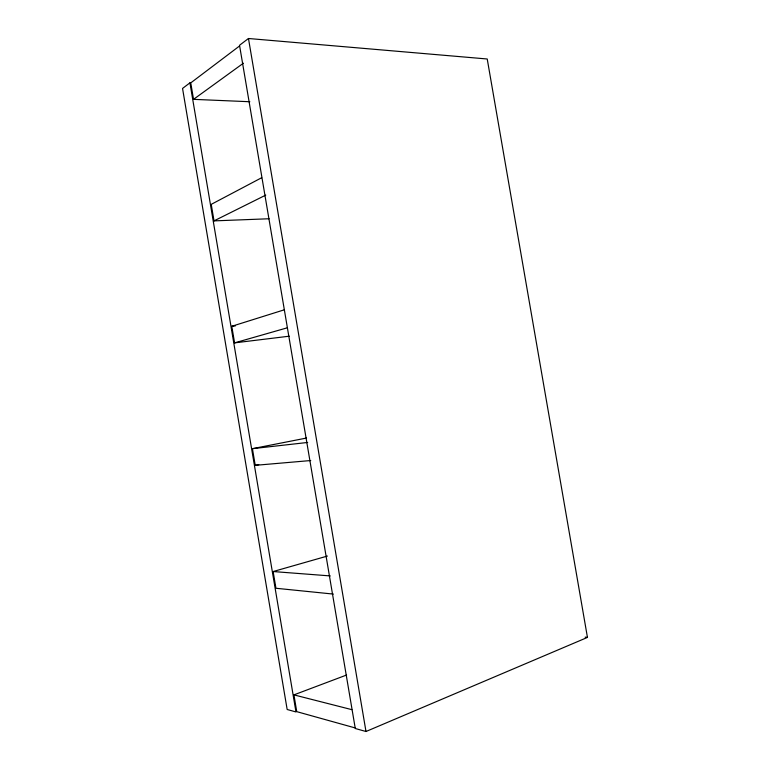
<?xml version="1.0" encoding="UTF-8"?>
<svg xmlns="http://www.w3.org/2000/svg" width="770" height="770" viewBox="0 0 770 770"><rect width="100%" height="100%" fill="white"/><g stroke="black" fill="none" stroke-linecap="round" stroke-linejoin="round"><path stroke-width="1.16" d="M248.469 38.5L239.528 45.276L355.288 728.507L365.991 731.5L587.452 637.416L487.227 58.992L248.469 38.5L365.991 731.5M239.431 46.065L190.748 82.891L193.53 99.349L249.827 101.736M193.53 99.349L243.407 63.207M261.675 177.726L211.23 204.358L214.012 220.884L269.067 218.757M214.012 220.884L265.756 195.108M354.951 727.862L296.748 711.653L293.919 694.877L346.606 675.011M289.27 336.192L234.581 342.871L231.78 326.288L284.014 309.896M234.581 342.871L287.066 327.876M333.372 594.084L275.949 588.261L273.129 571.542L327.404 556.056M306.518 438.043L252.416 448.679L255.226 465.33L258.749 464.599M252.416 448.679L307.673 442.452M231.78 326.288L235.36 325.893M255.226 465.33L310.743 460.537M273.129 571.542L330.292 575.922M585.133 637.146L587.452 637.416M293.919 694.877L351.842 709.651M189.93 82.842L182.548 88.434L287.162 709.488L295.978 711.952L189.93 82.842"/></g></svg>
